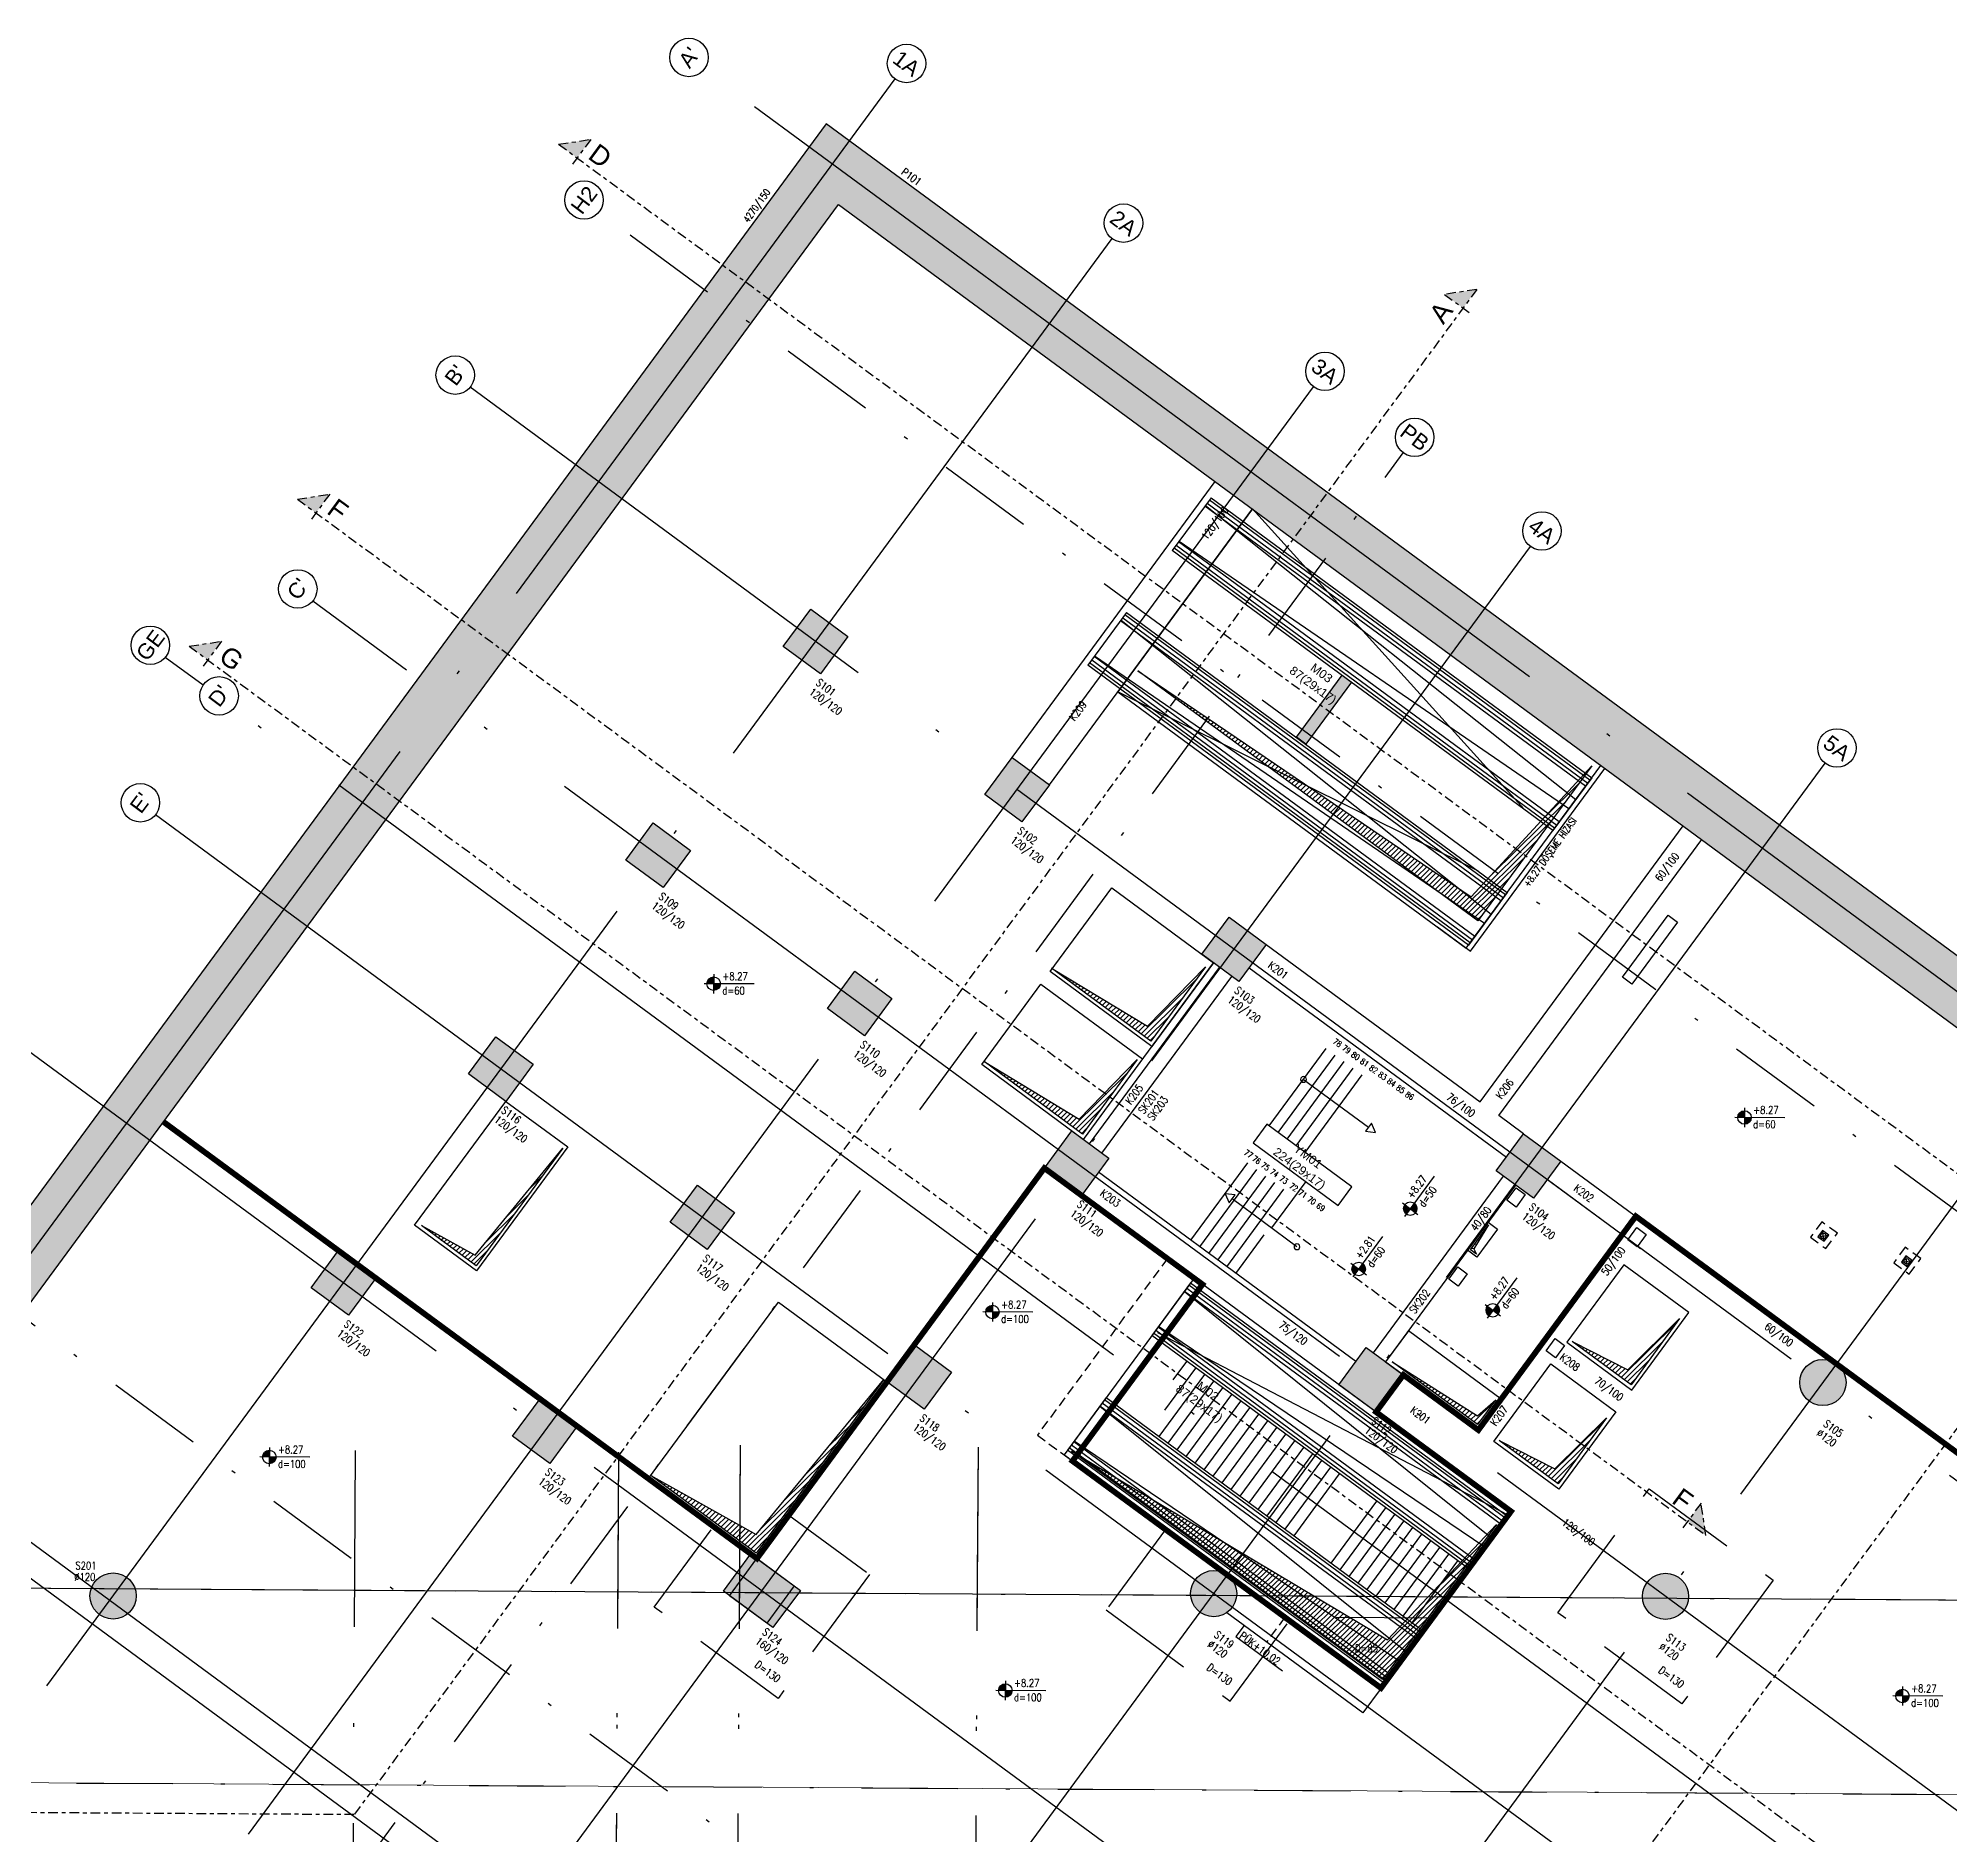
# Model space of a CAD drawing. Header units: millimetres. Extents: x 400392 to 401381, y 4543975 to 4544147.
# Drawn here: x 400687.57 to 400737.24, y 4544100.74 to 4544147.43 of the extents above; entities that cross this region are included whole.
import ezdxf
from ezdxf.enums import TextEntityAlignment as Align

# ---------------------------------------------------------------- set-up
doc = ezdxf.new("R2010")
doc.units = ezdxf.units.MM
for name, pattern in [('ACAD_ISO05W100', [33, 24, -3, 0, -3, 0, -3]), ('ACAD_ISO07W100', [3, 0, -3]), ('AKS', [3, 2.5, -0.25, 0, -0.25]), ('CENTER', [2, 1.25, -0.25, 0.25, -0.25]), ('CIZGI', [0.4, 0.25, -0.15]), ('CONTINU', [0]), ('DASHDOT2', [0.5, 0.25, -0.125, 0, -0.125]), ('HIDDEN', [0.375, 0.25, -0.125])]:
    doc.linetypes.add(name, pattern=pattern)
doc.layers.add('A-DETL', color=90, linetype='Continuous', lineweight=15)
for name, color, linetype in [('aks prota', 2, 'AKS'), ('boşluk prota', 2, 'Continuous'), ('boşluk taraması prota', 252, 'Continuous'), ('caks prota', 4, 'Continuous'), ('iderzi_PROTA', 3, 'Continuous'), ('kesit prota', 1, 'Continuous'), ('kesit tarama prota', 252, 'Continuous'), ('kiriş boyutu prota', 6, 'Continuous'), ('kiriş prota', 6, 'Continuous'), ('kolon prota', 1, 'Continuous'), ('kolon tarama prota', 252, 'Continuous'), ('lkolon prota', 4, 'Continuous'), ('lperde prota', 4, 'Continuous'), ('merdiven prota', 2, 'Continuous'), ('metraj prota', 2, 'Continuous'), ('not prota', 2, 'Continuous'), ('perde prota', 1, 'Continuous'), ('PRT-AL-TUNEL_EKSENI', 14, 'DASHDOT2'), ('PRT-MI-a_fit_drainage', 10, 'Continuous'), ('PRT-MI-ad_dim', 8, 'Continuous'), ('prt-s-taxis', 7, 'Continuous'), ('skesit prota', 7, 'Continuous'), ('st-s_level (kot)', 6, 'Continuous'), ('st-s_levelmark (kot işareti)', 4, 'Continuous'), ('st_s_not çizgisi', 4, 'CIZGI'), ('st_s_ölçü', 4, 'Continuous'), ('taks prota', 7, 'Continuous'), ('temel prota', 6, 'Continuous'), ('tkesit prota', 7, 'Continuous'), ('tkolon prota', 6, 'Continuous'), ('tnot prota', 4, 'Continuous'), ('tperde prota', 6, 'Continuous')]:
    doc.layers.add(name, color=color, linetype=linetype)
doc.styles.add('Arial', font='Arial.ttf')
doc.styles.add('OLCU', font='romanstw.shx')
doc.styles.add('PRT-MI-a_Arial', font='Arial.ttf', dxfattribs={"height": 30})
doc.styles.add('TAKS', font='Arial Unicode.ttf')
doc.styles.add('TKIRIS', font='romanstw.shx')
doc.styles.add('tkolon', font='romanstw.shx')
doc.styles.add('TNOT', font='romanstw.shx', dxfattribs={"width": 0.8, "height": 250})

# ---------------------------------------------------------------- blocks, each defined once
blk = doc.blocks.new('Stair_Anotation')
at = {"color": 0, "style": 'PRT-MI-a_Arial'}
blk.add_attdef('M.ADI', text='', height=0.2, dxfattribs=at).set_placement((0, 0), align=Align.BOTTOM_CENTER)
blk.add_attdef('BAS.SAYI-(EN-RIHT)', text='', height=0.2, dxfattribs=at).set_placement((0, -0.08), align=Align.TOP_CENTER)
blk = doc.blocks.new('*U19')
at = {"layer": 'metraj prota', "color": 4}
blk.add_lwpolyline([(-232, 0), (-209.5, 13), (-209.5, -13)], close=True, dxfattribs=at)
blk.add_lwpolyline([(0, 0), (-209.5, 0)], dxfattribs=at)
blk.add_circle((0, 0), 7.5, dxfattribs=at)
blk = doc.blocks.new('*U66')
at = {"layer": 'metraj prota', "color": 4}
blk.add_lwpolyline([(-232.3, 0), (-209.8, 13), (-209.8, -13)], close=True, dxfattribs=at)
blk.add_lwpolyline([(0, 0), (-209.8, 0)], dxfattribs=at)
blk.add_circle((0, 0), 7.5, dxfattribs=at)
blk = doc.blocks.new('PLAN_KOT')
at = {"layer": 'st-s_levelmark (kot işareti)'}
h = blk.add_hatch(color=256, dxfattribs=at)
h.paths.add_polyline_path([(0, 17.5, 0.414214), (-17.5, 0), (0, 0)])
h.paths.add_polyline_path([(17.5, 0), (0, 0), (0, -17.5, 0.414214)])
for p, q in [((105, 0), (-25, 0)), ((0, 25), (0, -25))]:
    blk.add_line(p, q, dxfattribs=at)
blk.add_circle((0, 0), 17.5, dxfattribs=at)
at = {"layer": 'st-s_level (kot)', "color": 6, "style": 'OLCU', "width": 0.8}
for tag, p in [('KOT', (22.7, 9.8)), ('DÖŞEME_KALINLIĞI', (22.7, -27.6))]:
    blk.add_attdef(tag, p, '', height=20, dxfattribs=at)
blk = doc.blocks.new('A$C48E027B0')
at = {"color": 253}
blk.add_line((-2321.8, 33.7), (-2321.8, -136.3), dxfattribs=at)
blk.add_lwpolyline([(-1299.4, 33.7), (-1299.4, -136.3)], dxfattribs=at)
at = {"layer": 'st_s_ölçü', "color": 252, "ltscale": 0.1}
for points in [[(-2321.8, 33.7), (-1299.4, 33.7)], [(-1299.4, 26.2), (-2321.8, 26.2)], [(-2321.8, 16.4), (-1299.4, 16.4)], [(-1299.4, 6.2), (-2321.8, 6.2)], [(-2321.8, 6.2), (-1299.4, -36.3)], [(-1299.4, -66.3), (-2321.8, -107)], [(-1299.4, -108.8), (-2321.8, -108.8)], [(-2321.8, -119.1), (-1299.4, -119.1)], [(-1299.4, -128.8), (-2321.8, -128.8)], [(-1299.4, -136.3), (-2321.8, -136.3)]]:
    blk.add_lwpolyline(points, dxfattribs=at)
blk = doc.blocks.new('yürüyen mer 4')
at = {"color": 253}
blk.add_line((53984.2, 3429.1), (53984.2, 3599.1), dxfattribs=at)
blk.add_lwpolyline([(52756.3, 3429.1), (52756.3, 3599.1)], dxfattribs=at)
at = {"layer": 'st_s_ölçü', "color": 252, "ltscale": 0.1}
for points in [[(52756.3, 3599.1), (53984.2, 3599.1)], [(52756.3, 3591.6), (53984.2, 3591.6)], [(53984.2, 3581.8), (52756.3, 3581.8)], [(52756.3, 3571.6), (53984.2, 3571.6)], [(52756.3, 3529.1), (53984.2, 3569.8)], [(53984.2, 3453.6), (52756.3, 3499.1)], [(52756.3, 3456.6), (53984.2, 3456.6)], [(53984.2, 3446.3), (52756.3, 3446.3)], [(52756.3, 3436.6), (53984.2, 3436.6)], [(53984.2, 3429.1), (52756.3, 3429.1)]]:
    blk.add_lwpolyline(points, dxfattribs=at)
blk = doc.blocks.new('YER SUZGECI_20x20')
at = {"color": 2}
blk.add_lwpolyline([(-20, 0), (0, 0), (0, 20), (-20, 20)], close=True, dxfattribs=at)
for points in [[(0, 20), (-20, 0)], [(-20, 20), (0, 0)]]:
    blk.add_lwpolyline(points, dxfattribs=at)
blk.add_circle((-10, 10), 7, dxfattribs=at)

msp = doc.modelspace()

# ---------------------------------------------------------------- hatches: boundary and pattern name
at = {"layer": 'boşluk taraması prota', "ltscale": 2}
h = msp.add_hatch(dxfattribs=at)
h.set_pattern_fill('ANSI31', color=256, scale=0.03, angle=-0.3484, style=0)
h.set_pattern_definition([(44.651624, (400052.4221, 4543680.22167), (-0.066941146, 0.067760183), [])])
h.paths.add_polyline_path([(400724.804, 4544125.109), (400727.922, 4544128.494), (400724.975, 4544124.489), (400716.145, 4544130.986)])
h = msp.add_hatch(dxfattribs=at)
h.set_pattern_fill('ANSI31', color=256, scale=0.03, angle=-0.3484, style=0)
h.set_pattern_definition([(44.651624, (400043.92815, 4543677.09444), (-0.066941146, 0.067760183), [])])
h.paths.add_polyline_path([(400716.396, 4544121.752), (400717.9, 4544123.297), (400716.481, 4544121.362), (400713.898, 4544123.262)])
h = msp.add_hatch(dxfattribs=at)
h.set_pattern_fill('ANSI31', color=256, scale=0.03, angle=-0.3484, style=0)
h.set_pattern_definition([(44.651624, (400042.15189, 4543674.68062), (-0.066941146, 0.067760183), [])])
h.paths.add_polyline_path([(400714.62, 4544119.338), (400716.123, 4544120.883), (400714.704, 4544118.948), (400712.147, 4544120.83)])
h = msp.add_hatch(dxfattribs=at)
h.set_pattern_fill('ANSI31', color=256, scale=0.03, angle=-0.3484, style=0)
h.set_pattern_definition([(44.651624, (400042.59348, 4543674.33365), (-0.066941146, 0.067760183), [])])
h.paths.add_polyline_path([(400697.524, 4544116.568), (400698.919, 4544115.801), (400701.2, 4544118.58), (400698.948, 4544115.519)])
h = msp.add_hatch(dxfattribs=at)
h.set_pattern_fill('ANSI31', color=256, scale=0.03, angle=-0.3484, style=0)
h.set_pattern_definition([(8.65162, (400718.95799, 4544162.19701), (-0.01432809, 0.09416616), [])])
h.paths.add_polyline_path([(400725.256, 4544116.584), (400724.87, 4544115.964), (400724.943, 4544115.821), (400724.782, 4544115.939)])
h = msp.add_hatch(dxfattribs=at)
h.set_pattern_fill('ANSI31', color=256, scale=0.03, angle=-0.3484, style=0)
h.set_pattern_definition([(44.651624, (400056.40476, 4543668.16535), (-0.066941146, 0.067760183), [])])
h.paths.add_polyline_path([(400728.872, 4544112.823), (400730.376, 4544114.368), (400728.957, 4544112.432), (400727.428, 4544113.558)])
h = msp.add_hatch(dxfattribs=at)
h.set_pattern_fill('ANSI31', color=256, scale=0.03, angle=-0.3484, style=0)
h.set_pattern_definition([(44.651624, (400052.41704, 4543667.12677), (-0.066941146, 0.067760183), [])])
h.paths.add_polyline_path([(400724.965, 4544111.622), (400725.444, 4544112.038), (400724.97, 4544111.394), (400722.747, 4544113.03)])
h = msp.add_hatch(dxfattribs=at)
h.set_pattern_fill('ANSI31', color=256, scale=0.03, angle=-0.3484, style=0)
h.set_pattern_definition([(44.651624, (400042.36346, 4543674.85637), (-0.066941146, 0.067760183), [])])
h.paths.add_polyline_path([(400706.225, 4544108.54), (400709.543, 4544112.566), (400706.223, 4544108.055), (400703.485, 4544110.071)])
h = msp.add_hatch(dxfattribs=at)
h.set_pattern_fill('ANSI31', color=256, scale=0.03, angle=-0.3484, style=0)
h.set_pattern_definition([(44.651624, (400054.50814, 4543665.58798), (-0.066941146, 0.067760183), [])])
h.paths.add_polyline_path([(400726.976, 4544110.246), (400728.48, 4544111.791), (400727.061, 4544109.855), (400725.531, 4544110.981)])
h = msp.add_hatch(dxfattribs=at)
h.set_pattern_fill('ANSI31', color=256, scale=0.03, angle=-0.3484, style=0)
h.set_pattern_definition([(44.651624, (400049.94644, 4543660.50222), (-0.066941146, 0.067760183), [])])
h.paths.add_polyline_path([(400722.631, 4544105.802), (400725.446, 4544108.774), (400722.499, 4544104.769), (400714.416, 4544110.701)])
at = {"layer": 'kesit tarama prota'}
h = msp.add_hatch(color=256, dxfattribs=at)
h.dxf.hatch_style = 1
h.paths.add_polyline_path([(400701.929, 4544144.799), (400701.09, 4544144.672), (400701.573, 4544144.316)])
h = msp.add_hatch(color=256, dxfattribs=at)
h.dxf.hatch_style = 1
h.paths.add_polyline_path([(400724.11, 4544140.77), (400724.949, 4544140.898), (400724.593, 4544140.414)])
h = msp.add_hatch(color=256, dxfattribs=at)
h.dxf.hatch_style = 1
h.paths.add_polyline_path([(400695.141, 4544135.576), (400694.303, 4544135.449), (400694.786, 4544135.093)])
h = msp.add_hatch(color=256, dxfattribs=at)
h.dxf.hatch_style = 1
h.paths.add_polyline_path([(400692.328, 4544131.753), (400691.49, 4544131.626), (400691.973, 4544131.27)])
h = msp.add_hatch(color=256, dxfattribs=at)
h.dxf.hatch_style = 1
h.paths.add_polyline_path([(400730.776, 4544109.354), (400730.904, 4544108.515), (400730.421, 4544108.87)])
at = {"layer": 'kolon tarama prota'}
h = msp.add_hatch(color=256, dxfattribs=at)
h.dxf.hatch_style = 1
h.paths.add_polyline_path([(400761.406, 4544105.936), (400708.045, 4544145.203), (400682.737, 4544110.811), (400683.945, 4544109.922), (400708.364, 4544143.106), (400758.854, 4544105.952)])
h = msp.add_hatch(color=256, dxfattribs=at)
h.dxf.hatch_style = 1
h.paths.add_polyline_path([(400707.64, 4544132.589), (400708.607, 4544131.878), (400707.895, 4544130.911), (400706.929, 4544131.622)])
h = msp.add_hatch(color=256, dxfattribs=at)
h.dxf.hatch_style = 1
h.paths.add_polyline_path([(400721.691, 4544130.692), (400721.449, 4544130.87), (400720.264, 4544129.259), (400720.505, 4544129.081)])
h = msp.add_hatch(color=256, dxfattribs=at)
h.dxf.hatch_style = 1
h.paths.add_polyline_path([(400712.875, 4544128.736), (400713.842, 4544128.025), (400713.131, 4544127.059), (400712.164, 4544127.77)])
h = msp.add_hatch(color=256, dxfattribs=at)
h.dxf.hatch_style = 1
h.paths.add_polyline_path([(400703.55, 4544127.032), (400704.517, 4544126.32), (400703.806, 4544125.354), (400702.839, 4544126.065)])
h = msp.add_hatch(color=256, dxfattribs=at)
h.dxf.hatch_style = 1
h.paths.add_polyline_path([(400718.513, 4544124.588), (400719.48, 4544123.876), (400718.769, 4544122.91), (400717.802, 4544123.621)])
h = msp.add_hatch(color=256, dxfattribs=at)
h.dxf.hatch_style = 1
h.paths.add_polyline_path([(400708.786, 4544123.179), (400709.752, 4544122.468), (400709.041, 4544121.501), (400708.074, 4544122.213)])
h = msp.add_hatch(color=256, dxfattribs=at)
h.dxf.hatch_style = 1
h.paths.add_polyline_path([(400699.461, 4544121.474), (400700.427, 4544120.763), (400699.716, 4544119.796), (400698.75, 4544120.508)])
h = msp.add_hatch(color=256, dxfattribs=at)
h.dxf.hatch_style = 1
h.paths.add_polyline_path([(400714.424, 4544119.03), (400715.39, 4544118.319), (400714.679, 4544117.352), (400713.712, 4544118.064)])
h = msp.add_hatch(color=256, dxfattribs=at)
h.dxf.hatch_style = 1
h.paths.add_polyline_path([(400726.165, 4544118.957), (400727.131, 4544118.246), (400726.42, 4544117.279), (400725.454, 4544117.991)])
h = msp.add_hatch(color=256, dxfattribs=at)
h.dxf.hatch_style = 1
h.paths.add_polyline_path([(400704.696, 4544117.622), (400705.663, 4544116.91), (400704.951, 4544115.944), (400703.985, 4544116.655)])
h = msp.add_hatch(color=256, dxfattribs=at)
h.dxf.hatch_style = 1
h.paths.add_polyline_path([(400695.371, 4544115.917), (400696.338, 4544115.205), (400695.627, 4544114.239), (400694.66, 4544114.95)])
h = msp.add_hatch(color=256, dxfattribs=at)
h.dxf.hatch_style = 1
h.paths.add_polyline_path([(400710.334, 4544113.473), (400711.301, 4544112.761), (400710.589, 4544111.795), (400709.623, 4544112.506)])
h = msp.add_hatch(color=256, dxfattribs=at)
h.dxf.hatch_style = 1
h.paths.add_polyline_path([(400722.075, 4544113.4), (400723.042, 4544112.688), (400722.331, 4544111.722), (400721.364, 4544112.433)])
h = msp.add_hatch(color=256, dxfattribs=at)
h.dxf.hatch_style = 1
edge = h.paths.add_edge_path()
edge.add_arc((400733.944, 4544112.488), 0.6, -0.3484, 359.6516)
h = msp.add_hatch(color=256, dxfattribs=at)
h.dxf.hatch_style = 1
h.paths.add_polyline_path([(400700.607, 4544112.064), (400701.573, 4544111.353), (400700.862, 4544110.386), (400699.895, 4544111.098)])
h = msp.add_hatch(color=256, dxfattribs=at)
h.dxf.hatch_style = 1
h.paths.add_polyline_path([(400706.083, 4544108.034), (400707.372, 4544107.086), (400706.661, 4544106.119), (400705.372, 4544107.067)])
h = msp.add_hatch(color=256, dxfattribs=at)
h.dxf.hatch_style = 1
edge = h.paths.add_edge_path()
edge.add_arc((400689.513, 4544106.942), 0.6, -0.3484, 359.6516)
h = msp.add_hatch(color=256, dxfattribs=at)
h.dxf.hatch_style = 1
edge = h.paths.add_edge_path()
edge.add_arc((400718.113, 4544107.003), 0.6, -0.3484, 359.6516)
h = msp.add_hatch(color=256, dxfattribs=at)
h.dxf.hatch_style = 1
edge = h.paths.add_edge_path()
edge.add_arc((400729.854, 4544106.931), 0.6, -0.3484, 359.6516)

# ---------------------------------------------------------------- linework, layer by layer
at = {"layer": 'A-DETL', "color": 1, "lineweight": 5}
msp.add_lwpolyline([(400656.435, 4544102.274), (400814.882, 4544101.311)], dxfattribs=at)
at = {"layer": 'aks prota', "ltscale": 10}
for p, q in [((400682.156, 4544108.756), (400709.835, 4544146.37)), ((400682.156, 4544108.756), (400709.835, 4544146.37)), ((400682.156, 4544108.756), (400709.835, 4544146.37)), ((400799.046, 4544077.307), (400704.865, 4544146.612)), ((400799.046, 4544077.307), (400704.865, 4544146.612)), ((400687.794, 4544104.607), (400715.473, 4544142.221)), ((400687.794, 4544104.607), (400715.473, 4544142.221)), ((400687.794, 4544104.607), (400715.473, 4544142.221)), ((400693.029, 4544100.755), (400720.708, 4544138.368)), ((400693.029, 4544100.755), (400720.708, 4544138.368)), ((400693.029, 4544100.755), (400720.708, 4544138.368)), ((400781.608, 4544077.413), (400698.79, 4544138.356)), ((400781.608, 4544077.413), (400698.79, 4544138.356)), ((400781.608, 4544077.413), (400698.79, 4544138.356)), ((400698.667, 4544096.606), (400726.346, 4544134.219)), ((400698.667, 4544096.606), (400726.346, 4544134.219)), ((400698.667, 4544096.606), (400726.346, 4544134.219)), ((400769.869, 4544077.484), (400694.701, 4544132.799)), ((400769.869, 4544077.484), (400694.701, 4544132.799)), ((400691.851, 4544130.612), (400690.87, 4544131.335)), ((400691.851, 4544130.612), (400690.87, 4544131.335)), ((400691.851, 4544130.612), (400690.87, 4544131.335)), ((400764, 4544077.52), (400692.656, 4544130.02)), ((400764, 4544077.52), (400692.656, 4544130.02)), ((400764, 4544077.52), (400692.656, 4544130.02)), ((400706.319, 4544090.975), (400733.998, 4544128.589)), ((400706.319, 4544090.975), (400733.998, 4544128.589)), ((400706.319, 4544090.975), (400733.998, 4544128.589)), ((400758.131, 4544077.556), (400690.611, 4544127.242)), ((400758.131, 4544077.556), (400690.611, 4544127.242)), ((400713.97, 4544085.345), (400741.649, 4544122.959)), ((400713.97, 4544085.345), (400741.649, 4544122.959)), ((400746.392, 4544077.627), (400686.521, 4544121.684)), ((400746.392, 4544077.627), (400686.521, 4544121.684)), ((400746.392, 4544077.627), (400686.521, 4544121.684)), ((400721.622, 4544079.714), (400749.301, 4544117.328)), ((400721.622, 4544079.714), (400749.301, 4544117.328)), ((400721.622, 4544079.714), (400749.301, 4544117.328)), ((400729.292, 4544077.484), (400680.446, 4544113.428)), ((400729.292, 4544077.484), (400680.446, 4544113.428)), ((400729.292, 4544077.484), (400680.446, 4544113.428)), ((400695.605, 4544076.039), (400695.816, 4544110.723)), ((400702.445, 4544075.997), (400702.656, 4544110.681)), ((400702.447, 4544076.296), (400702.656, 4544110.681)), ((400705.605, 4544075.991), (400705.817, 4544110.858)), ((400705.607, 4544076.289), (400705.817, 4544110.858)), ((400711.785, 4544075.94), (400711.997, 4544110.808)), ((400711.786, 4544076.239), (400711.997, 4544110.808)), ((400818.812, 4544106.337), (400652.896, 4544107.346)), ((400818.812, 4544106.337), (400652.896, 4544107.346)), ((400800.39, 4544106.449), (400676.98, 4544107.2))]:
    msp.add_line(p, q, dxfattribs=at)
at = {"layer": 'boşluk prota', "ltscale": 0.05}
for points in [[(400724.804, 4544125.109), (400727.938, 4544128.516), (400724.975, 4544124.489), (400716.145, 4544130.986)], [(400716.396, 4544121.752), (400717.9, 4544123.297), (400716.481, 4544121.362), (400713.898, 4544123.262)], [(400714.62, 4544119.338), (400716.123, 4544120.883), (400714.704, 4544118.948), (400712.147, 4544120.83)], [(400697.524, 4544116.568), (400698.919, 4544115.801), (400701.2, 4544118.58), (400698.948, 4544115.519)], [(400725.256, 4544116.584), (400724.87, 4544115.964), (400724.943, 4544115.821), (400724.782, 4544115.939)], [(400728.872, 4544112.823), (400730.216, 4544114.15), (400728.957, 4544112.432), (400727.428, 4544113.558)], [(400724.965, 4544111.622), (400725.444, 4544112.038), (400724.97, 4544111.394), (400722.747, 4544113.03)], [(400706.225, 4544108.54), (400709.543, 4544112.566), (400706.223, 4544108.055), (400703.485, 4544110.071)], [(400726.976, 4544110.246), (400728.32, 4544111.573), (400727.061, 4544109.855), (400725.531, 4544110.981)], [(400722.631, 4544105.802), (400725.463, 4544108.796), (400722.499, 4544104.769), (400714.416, 4544110.701)]]:
    msp.add_lwpolyline(points, close=True, dxfattribs=at)
at = {"layer": 'caks prota', "ltscale": 0.05}
for centre in [(400704.478, 4544146.928), (400704.478, 4544146.928), (400704.478, 4544146.928), (400710.131, 4544146.772), (400710.131, 4544146.772), (400710.131, 4544146.772), (400701.751, 4544143.223), (400701.751, 4544143.223), (400701.751, 4544143.223), (400715.769, 4544142.623), (400715.769, 4544142.623), (400715.769, 4544142.623), (400721.004, 4544138.771), (400721.004, 4544138.771), (400721.004, 4544138.771), (400698.403, 4544138.672), (400698.403, 4544138.672), (400698.403, 4544138.672), (400723.336, 4544137.055), (400723.336, 4544137.055), (400723.336, 4544137.055), (400726.642, 4544134.622), (400726.642, 4544134.622), (400726.642, 4544134.622), (400694.313, 4544133.115), (400694.313, 4544133.115), (400694.313, 4544133.115), (400690.482, 4544131.651), (400690.482, 4544131.651), (400690.482, 4544131.651), (400692.268, 4544130.336), (400692.268, 4544130.336), (400692.268, 4544130.336), (400734.307, 4544128.982), (400734.307, 4544128.982), (400734.307, 4544128.982), (400690.223, 4544127.557), (400690.223, 4544127.557), (400690.223, 4544127.557)]:
    msp.add_circle(centre, 0.5, dxfattribs=at)
at = {"layer": 'iderzi_PROTA', "linetype": 'ACAD_ISO05W100', "ltscale": 2}
msp.add_line((400682.737, 4544110.811), (400724.937, 4544079.757), dxfattribs=at)
at = {"layer": 'kesit prota', "linetype": 'HIDDEN'}
msp.add_lwpolyline([(400719.962, 4544106.388), (400719.487, 4544105.744)], dxfattribs=at)
at = {"layer": 'kiriş prota'}
for p, q in [((400725.037, 4544119.787), (400730.312, 4544126.955)), ((400719.48, 4544123.876), (400725.037, 4544119.787)), ((400719.032, 4544123.268), (400725.717, 4544118.349)), ((400719.032, 4544123.268), (400725.717, 4544118.349)), ((400721.806, 4544113.033), (400715.121, 4544117.953))]:
    msp.add_line(p, q, dxfattribs=at)
for points in [[(400712.875, 4544128.736), (400718.15, 4544135.905)], [(400713.842, 4544128.025), (400719.117, 4544135.194)], [(400719.117, 4544135.194), (400715.62, 4544130.442), (400724.676, 4544123.778), (400728.173, 4544128.53)], [(400723.925, 4544124.33), (400724.784, 4544123.698), (400728.28, 4544128.45)], [(400726.165, 4544118.957), (400725.521, 4544119.431), (400730.795, 4544126.6)], [(400714.726, 4544118.808), (400718.104, 4544123.399)], [(400714.887, 4544118.689), (400718.265, 4544123.28)], [(400714.887, 4544118.689), (400718.265, 4544123.28)], [(400715.209, 4544118.452), (400718.587, 4544123.043)], [(400697.345, 4544116.575), (400699.716, 4544119.796), (400701.327, 4544118.611), (400698.956, 4544115.389), (400697.345, 4544116.575)], [(400719.49, 4544119.206), (400719.135, 4544118.723), (400721.35, 4544117.093), (400721.705, 4544117.577), (400719.49, 4544119.206)], [(400727.131, 4544118.246), (400734.299, 4544112.971)], [(400725.636, 4544117.856), (400722.258, 4544113.265)], [(400725.958, 4544117.619), (400722.58, 4544113.028)], [(400724.991, 4544111.254), (400728.725, 4544116.328), (400726.776, 4544117.763)], [(400716.909, 4544115.712), (400714.679, 4544117.352)]]:
    msp.add_lwpolyline(points, dxfattribs=at)
for points in [[(400715.462, 4544125.343), (400718.104, 4544123.399), (400716.504, 4544121.224), (400713.862, 4544123.168)], [(400713.625, 4544122.846), (400716.265, 4544120.903), (400714.724, 4544118.809), (400712.084, 4544120.752)], [(400725.246, 4544116.654), (400725.487, 4544116.476), (400724.954, 4544115.751), (400724.712, 4544115.929)], [(400727.287, 4544113.537), (400728.979, 4544112.293), (400730.46, 4544114.306), (400728.769, 4544115.551)], [(400714.225, 4544110.61), (400722.461, 4544104.549), (400725.839, 4544109.14), (400717.603, 4544115.201)], [(400706.804, 4544114.581), (400709.623, 4544112.506), (400706.245, 4544107.915), (400703.426, 4544109.991)], [(400722.58, 4544113.028), (400724.991, 4544111.254), (400725.584, 4544112.06), (400723.173, 4544113.834)], [(400726.872, 4544112.973), (400728.564, 4544111.729), (400727.082, 4544109.715), (400725.391, 4544110.96)]]:
    msp.add_lwpolyline(points, close=True, dxfattribs=at)
at = {"layer": 'kiriş prota', "color": 3, "linetype": 'ACAD_ISO07W100', "ltscale": 5}
for points in [[(400725.391, 4544110.96), (400729.125, 4544116.034), (400733.468, 4544112.838)], [(400723.042, 4544112.688), (400730.21, 4544107.414)], [(400722.331, 4544111.722), (400729.498, 4544106.447)]]:
    msp.add_lwpolyline(points, dxfattribs=at)
at = {"layer": 'kiriş prota', "linetype": 'HIDDEN'}
msp.add_lwpolyline([(400717.822, 4544115.04), (400716.909, 4544115.712), (400713.531, 4544111.121), (400714.443, 4544110.449)], dxfattribs=at)
at = {"layer": 'kolon prota', "color": 1}
for points in [[(400707.64, 4544132.589), (400708.607, 4544131.878), (400707.895, 4544130.911), (400706.929, 4544131.622)], [(400712.875, 4544128.736), (400713.842, 4544128.025), (400713.131, 4544127.059), (400712.164, 4544127.77)], [(400703.55, 4544127.032), (400704.517, 4544126.32), (400703.806, 4544125.354), (400702.839, 4544126.065)], [(400718.513, 4544124.588), (400719.48, 4544123.876), (400718.769, 4544122.91), (400717.802, 4544123.621)], [(400708.786, 4544123.179), (400709.752, 4544122.468), (400709.041, 4544121.501), (400708.074, 4544122.213)], [(400699.461, 4544121.474), (400700.427, 4544120.763), (400699.716, 4544119.796), (400698.75, 4544120.508)], [(400714.424, 4544119.03), (400715.39, 4544118.319), (400714.679, 4544117.352), (400713.712, 4544118.064)], [(400726.165, 4544118.957), (400727.131, 4544118.246), (400726.42, 4544117.279), (400725.454, 4544117.991)], [(400704.696, 4544117.622), (400705.663, 4544116.91), (400704.951, 4544115.944), (400703.985, 4544116.655)], [(400695.371, 4544115.917), (400696.338, 4544115.205), (400695.627, 4544114.239), (400694.66, 4544114.95)], [(400710.334, 4544113.473), (400711.301, 4544112.761), (400710.589, 4544111.795), (400709.623, 4544112.506)], [(400722.075, 4544113.4), (400723.042, 4544112.688), (400722.331, 4544111.722), (400721.364, 4544112.433)], [(400700.607, 4544112.064), (400701.573, 4544111.353), (400700.862, 4544110.386), (400699.895, 4544111.098)], [(400706.083, 4544108.034), (400707.372, 4544107.086), (400706.661, 4544106.119), (400705.372, 4544107.067)]]:
    msp.add_lwpolyline(points, close=True, dxfattribs=at)
at = {"layer": 'kolon prota', "color": 5, "linetype": 'HIDDEN', "ltscale": 5}
msp.add_lwpolyline([(400706.245, 4544107.915), (400707.211, 4544107.204), (400706.5, 4544106.238), (400705.533, 4544106.949)], close=True, dxfattribs=at)
at = {"layer": 'kolon prota', "color": 1}
for centre in [(400733.944, 4544112.488), (400689.513, 4544106.942), (400718.113, 4544107.003), (400729.854, 4544106.931)]:
    msp.add_circle(centre, 0.6, dxfattribs=at)
at = {"layer": 'merdiven prota', "color": 4}
for p, q in [((400719.117, 4544135.194), (400726.177, 4544127.391)), ((400724.991, 4544125.778), (400715.62, 4544130.442)), ((400725.765, 4544109.039), (400716.661, 4544113.783))]:
    msp.add_line(p, q, dxfattribs=at)
at = {"layer": 'merdiven prota', "linetype": 'HIDDEN', "ltscale": 10}
for p, q in [((400719.556, 4544119.159), (400721.334, 4544121.575)), ((400719.789, 4544118.987), (400721.567, 4544121.403)), ((400720.023, 4544118.815), (400721.801, 4544121.231)), ((400720.256, 4544118.643), (400722.034, 4544121.059)), ((400720.49, 4544118.471), (400722.268, 4544120.887)), ((400717.52, 4544116.187), (400719.298, 4544118.603)), ((400717.754, 4544116.015), (400719.532, 4544118.431)), ((400717.987, 4544115.843), (400719.765, 4544118.259)), ((400718.221, 4544115.671), (400719.999, 4544118.087)), ((400718.454, 4544115.499), (400720.232, 4544117.916)), ((400719.623, 4544116.506), (400720.513, 4544117.715)), ((400718.688, 4544115.327), (400719.423, 4544116.326)), ((400717.063, 4544112.56), (400717.415, 4544113.038)), ((400716.697, 4544111.084), (400717.883, 4544112.694)), ((400716.842, 4544111.77), (400717.649, 4544112.866)), ((400716.931, 4544110.912), (400718.116, 4544112.523)), ((400717.164, 4544110.74), (400718.35, 4544112.351)), ((400717.398, 4544110.568), (400718.583, 4544112.179)), ((400717.632, 4544110.396), (400718.817, 4544112.007)), ((400717.865, 4544110.224), (400719.051, 4544111.835)), ((400718.099, 4544110.052), (400719.284, 4544111.663)), ((400718.332, 4544109.88), (400719.518, 4544111.491)), ((400718.566, 4544109.709), (400719.751, 4544111.319)), ((400718.799, 4544109.537), (400719.985, 4544111.147)), ((400719.033, 4544109.365), (400720.218, 4544110.976)), ((400719.267, 4544109.193), (400720.452, 4544110.804)), ((400719.5, 4544109.021), (400720.686, 4544110.632)), ((400719.734, 4544108.849), (400720.919, 4544110.46)), ((400719.967, 4544108.677), (400721.153, 4544110.288)), ((400720.201, 4544108.505), (400721.386, 4544110.116)), ((400721.167, 4544107.794), (400722.353, 4544109.405)), ((400721.401, 4544107.622), (400722.586, 4544109.233)), ((400721.635, 4544107.45), (400722.82, 4544109.061)), ((400721.868, 4544107.278), (400723.053, 4544108.889)), ((400722.102, 4544107.107), (400723.287, 4544108.717)), ((400722.335, 4544106.935), (400723.521, 4544108.546)), ((400722.569, 4544106.763), (400723.754, 4544108.374)), ((400722.802, 4544106.591), (400723.988, 4544108.202)), ((400723.036, 4544106.419), (400724.221, 4544108.03)), ((400723.27, 4544106.247), (400724.455, 4544107.858))]:
    msp.add_line(p, q, dxfattribs=at)
at = {"layer": 'not prota', "ltscale": 0.1}
msp.add_lwpolyline([(400718.901, 4544106.176), (400718.689, 4544105.888), (400719.897, 4544104.999)], dxfattribs=at)
at = {"layer": 'perde prota'}
for points in [[(400761.406, 4544105.936), (400708.045, 4544145.203), (400682.737, 4544110.811), (400683.945, 4544109.922), (400708.364, 4544143.106), (400758.854, 4544105.952)], [(400721.449, 4544130.87), (400721.691, 4544130.692), (400720.505, 4544129.081), (400720.264, 4544129.259)]]:
    msp.add_lwpolyline(points, close=True, dxfattribs=at)
msp.add_lwpolyline([(400722.461, 4544104.549), (400721.987, 4544103.905), (400718.45, 4544106.507)], dxfattribs=at)
at = {"layer": 'PRT-AL-TUNEL_EKSENI', "ltscale": 10}
for p, q in [((400791.22, 4544077.354), (400702.139, 4544142.907)), ((400695.36, 4544099.04), (400723.039, 4544136.653)), ((400736.78, 4544077.685), (400683.173, 4544117.133)), ((400652.865, 4544102.296), (400818.781, 4544101.287))]:
    msp.add_line(p, q, dxfattribs=at)
at = {"layer": 'PRT-MI-a_fit_drainage', "color": 2, "linetype": 'CIZGI'}
for points in [[(400734.318, 4544116.372), (400733.915, 4544116.668), (400733.619, 4544116.266), (400734.021, 4544115.969)], [(400736.484, 4544115.71), (400736.081, 4544116.006), (400735.785, 4544115.604), (400736.188, 4544115.307)]]:
    msp.add_lwpolyline(points, close=True, dxfattribs=at)
at = {"layer": 'skesit prota', "linetype": 'CENTER', "ltscale": 0.2}
for p, q in [((400701.09, 4544144.672), (400701.929, 4544144.799)), ((400701.929, 4544144.799), (400701.395, 4544144.075)), ((400724.949, 4544140.898), (400724.11, 4544140.77)), ((400724.11, 4544140.77), (400724.835, 4544140.237)), ((400694.303, 4544135.449), (400695.141, 4544135.576)), ((400695.141, 4544135.576), (400694.608, 4544134.851)), ((400691.49, 4544131.626), (400692.328, 4544131.753)), ((400692.328, 4544131.753), (400691.795, 4544131.029)), ((400730.776, 4544109.354), (400730.243, 4544108.629)), ((400730.904, 4544108.515), (400730.776, 4544109.354))]:
    msp.add_line(p, q, dxfattribs=at)
for points in [[(400701.09, 4544144.672), (400796.692, 4544074.32)], [(400724.949, 4544140.898), (400695.78, 4544101.258), (400648.78, 4544101.544)], [(400694.303, 4544135.449), (400730.904, 4544108.515)], [(400691.49, 4544131.626), (400739.595, 4544096.226)], [(400691.49, 4544131.626), (400739.595, 4544096.226)], [(400747.92, 4544125.558), (400709.179, 4544072.912)]]:
    msp.add_lwpolyline(points, dxfattribs=at)
at = {"layer": 'st_s_ölçü', "color": 3, "linetype": 'CIZGI', "lineweight": 30, "ltscale": 50, "const_width": 0.15}
msp.add_lwpolyline([(400755.429, 4544108.473), (400746.157, 4544108.529), (400744.826, 4544106.715), (400741.937, 4544108.84), (400741.938, 4544108.84), (400741.052, 4544109.492), (400740.34, 4544108.526), (400729.081, 4544116.811), (400724.991, 4544111.254), (400723.042, 4544112.688), (400722.331, 4544111.722), (400725.839, 4544109.14), (400722.461, 4544104.549), (400714.443, 4544110.449), (400717.822, 4544115.04), (400713.712, 4544118.062), (400706.245, 4544107.915), (400690.821, 4544119.265)], dxfattribs=at)
at = {"layer": 'temel prota', "color": 5}
for points in [[(400729.921, 4544124.633), (400730.163, 4544124.456), (400728.977, 4544122.845), (400728.736, 4544123.023)], [(400725.732, 4544117.227), (400725.969, 4544117.549), (400726.21, 4544117.372), (400725.973, 4544117.049)], [(400728.874, 4544116.194), (400729.111, 4544116.516), (400729.353, 4544116.338), (400729.116, 4544116.016)]]:
    msp.add_lwpolyline(points, close=True, dxfattribs=at)
for points in [[(400724.22, 4544115.173), (400724.457, 4544115.495), (400724.699, 4544115.318), (400724.462, 4544114.995), (400724.22, 4544115.173)], [(400726.752, 4544113.31), (400726.989, 4544113.632), (400727.231, 4544113.455), (400726.994, 4544113.132), (400726.752, 4544113.31)]]:
    msp.add_lwpolyline(points, dxfattribs=at)
at = {"layer": 'temel prota', "linetype": 'HIDDEN', "ltscale": 10}
for points in [[(400729.429, 4544109.727), (400732.65, 4544107.356), (400730.279, 4544104.134), (400727.058, 4544106.505), (400729.429, 4544109.727)], [(400716.858, 4544108.672), (400715.317, 4544106.578), (400718.539, 4544104.207), (400720.08, 4544106.301)], [(400723.797, 4544106.365), (400719.962, 4544106.388)]]:
    msp.add_lwpolyline(points, dxfattribs=at)
msp.add_lwpolyline([(400707.074, 4544109.043), (400709.168, 4544107.502), (400706.798, 4544104.28), (400703.576, 4544106.651), (400705.117, 4544108.745), (400706.245, 4544107.916)], close=True, dxfattribs=at)
at = {"layer": 'temel prota', "lineweight": 30}
msp.add_lwpolyline([(400722.461, 4544104.549), (400723.8, 4544106.369)], dxfattribs=at)

# ---------------------------------------------------------------- block references
at = {"xscale": 0.00999999831050335, "yscale": 0.00999999831050335, "zscale": 0.00999999831050335, "rotation": 323.6516237529121}
for p in [(400736.014, 4544101.045), (400733.821, 4544098.065)]:
    msp.add_blockref('A$C48E027B0', p, dxfattribs=at)
at = {"layer": 'PRT-MI-a_fit_drainage', "color": 2, "xscale": 0.00999999831050335, "yscale": 0.00999999831050335, "zscale": 0.00999999831050335, "rotation": 143.6516237529142}
for p in [(400733.934, 4544116.44), (400736.1, 4544115.779)]:
    msp.add_blockref('YER SUZGECI_20x20', p, dxfattribs=at)
at = {"layer": 'PRT-MI-ad_dim', "xscale": -0.00999999831050335, "yscale": 0.009999998310503352, "zscale": 0.009999998310503352}
for name, p, rotation in [('*U66', (400720.445, 4544120.368), 323.6150964700803), ('*U19', (400720.277, 4544116.018), 143.6150964699123)]:
    msp.add_blockref(name, p, dxfattribs=dict(at, rotation=rotation))
at = {"layer": 'prt-s-taxis'}
ref = msp.add_blockref('Stair_Anotation', (400720.817, 4544130.779), dxfattribs=dict(at, xscale=-1.124999809931627, yscale=1.124999809931627, zscale=1.124999809931627, rotation=323.6516237182729))
ref.add_attrib('M.ADI', 'M03', dxfattribs={"layer": '0', "color": 0, "height": 0.225, "rotation": 323.6516, "style": 'PRT-MI-a_Arial'}).set_placement((400720.81, 4544130.785), align=Align.BOTTOM_CENTER)
ref.add_attrib('BAS.SAYI-(EN-RIHT)', '87(29x17)', dxfattribs={"layer": '0', "color": 0, "height": 0.225, "rotation": 323.6516, "style": 'PRT-MI-a_Arial'}).set_placement((400720.762, 4544130.708), align=Align.TOP_CENTER)
ref = msp.add_blockref('Stair_Anotation', (400720.464, 4544118.216), dxfattribs=dict(at, xscale=-1.124999809931627, yscale=1.124999809931627, zscale=1.124999809931627, rotation=323.6516237182729))
ref.add_attrib('M.ADI', 'YM01', dxfattribs={"layer": '0', "color": 0, "height": 0.225, "rotation": 323.6516, "style": 'PRT-MI-a_Arial'}).set_placement((400720.457, 4544118.222), align=Align.BOTTOM_CENTER)
ref.add_attrib('BAS.SAYI-(EN-RIHT)', '224(29x17)', dxfattribs={"layer": '0', "color": 0, "height": 0.225, "rotation": 323.6516, "style": 'PRT-MI-a_Arial'}).set_placement((400720.409, 4544118.145), align=Align.TOP_CENTER)
ref = msp.add_blockref('Stair_Anotation', (400717.862, 4544112.114), dxfattribs=dict(at, xscale=-1.124999809931627, yscale=1.124999809931627, zscale=1.124999809931627, rotation=323.6516237182729))
ref.add_attrib('M.ADI', 'M02', dxfattribs={"layer": '0', "color": 0, "height": 0.225, "rotation": 323.6516, "style": 'PRT-MI-a_Arial'}).set_placement((400717.855, 4544112.119), align=Align.BOTTOM_CENTER)
ref.add_attrib('BAS.SAYI-(EN-RIHT)', '87(29x17)', dxfattribs={"layer": '0', "color": 0, "height": 0.225, "rotation": 323.6516, "style": 'PRT-MI-a_Arial'}).set_placement((400717.807, 4544112.042), align=Align.TOP_CENTER)
at = {"layer": 'st-s_level (kot)', "linetype": 'CONTINU', "ltscale": 0.1}
for p, xscale, yscale, zscale, rotation, values in [((400705.119, 4544122.854), 0.00999999831050335, 0.00999999831050335, 0.00999999831050335, 359.6516237529073, {'KOT': '+8.27', 'DÖŞEME_KALINLIĞI': 'd=60'}), ((400731.905, 4544119.378), 0.00999999831050335, 0.00999999831050335, 0.00999999831050335, 359.6516237529073, {'KOT': '+8.27', 'DÖŞEME_KALINLIĞI': 'd=60'}), ((400723.22, 4544117.008), 0.009999998310503352, 0.009999998310503352, 0.009999998310503352, 53.65162375292007, {'KOT': '+8.27', 'DÖŞEME_KALINLIĞI': 'd=50'}), ((400721.88, 4544115.439), 0.009999998310503352, 0.009999998310503352, 0.009999998310503352, 53.65162375292007, {'KOT': '+2.81', 'DÖŞEME_KALINLIĞI': 'd=60'}), ((400725.364, 4544114.367), 0.009999998310503352, 0.009999998310503352, 0.009999998310503352, 53.65162375292007, {'KOT': '+8.27', 'DÖŞEME_KALINLIĞI': 'd=60'}), ((400712.363, 4544114.321), 0.00999999831050335, 0.00999999831050335, 0.00999999831050335, 359.6516237529073, {'KOT': '+8.27', 'DÖŞEME_KALINLIĞI': 'd=100'}), ((400693.572, 4544110.553), 0.00999999831050335, 0.00999999831050335, 0.00999999831050335, 359.6516237529073, {'KOT': '+8.27', 'DÖŞEME_KALINLIĞI': 'd=100'}), ((400712.698, 4544104.484), 0.00999999831050335, 0.00999999831050335, 0.00999999831050335, 359.6516237529073, {'KOT': '+8.27', 'DÖŞEME_KALINLIĞI': 'd=100'}), ((400736.01, 4544104.342), 0.00999999831050335, 0.00999999831050335, 0.00999999831050335, 359.6516237529073, {'KOT': '+8.27', 'DÖŞEME_KALINLIĞI': 'd=100'})]:
    msp.add_blockref('PLAN_KOT', p, dxfattribs=dict(at, xscale=xscale, yscale=yscale, zscale=zscale, rotation=rotation)).add_auto_attribs(values)
at = {"layer": 'st_s_ölçü', "linetype": 'CONTINU', "xscale": 0.009999998310503353, "yscale": 0.009999998310503353, "zscale": 0.009999998310503353, "rotation": 143.6516237529307}
for p in [(401173.173, 4543843.143), (401170.979, 4543840.162)]:
    msp.add_blockref('yürüyen mer 4', p, dxfattribs=at)

# ---------------------------------------------------------------- texts
at = {"layer": 'kiriş boyutu prota', "ltscale": 0.05, "style": 'TKIRIS', "width": 0.8}
for s, rotation, p in [('120/100', 53.6516, (400718.433, 4544135.215)), ('60/100', 53.6516, (400730.143, 4544126.226)), ('76/100', 323.6516, (400724.873, 4544119.45)), ('40/80', 53.6516, (400725.263, 4544117.027)), ('50/100', 53.6516, (400728.745, 4544115.982)), ('75/120', 323.6516, (400720.514, 4544113.526)), ('60/100', 323.6516, (400733.136, 4544113.486)), ('70/100', 323.6516, (400728.723, 4544112.076)), ('120/100', 323.6516, (400727.988, 4544108.314))]:
    msp.add_text(s, height=0.2, rotation=rotation, dxfattribs=at).set_placement(p, align=Align.MIDDLE_RIGHT)
at = {"layer": 'kiriş prota', "ltscale": 0.05, "style": 'TKIRIS', "width": 0.8}
for s, rotation, p in [('K209', 53.6516, (400714.418, 4544129.723)), ('K201', 323.6516, (400719.562, 4544123.369)), ('K205', 53.6516, (400715.883, 4544119.755)), ('SK201', 53.6516, (400716.216, 4544119.51)), ('SK203', 53.6516, (400716.454, 4544119.335)), ('K206', 53.6516, (400725.512, 4544119.897)), ('K203', 323.6516, (400715.203, 4544117.445)), ('K202', 323.6516, (400727.507, 4544117.573)), ('SK202', 53.6516, (400723.259, 4544114.319)), ('K208', 323.6516, (400727.145, 4544113.182)), ('K201', 323.6516, (400723.261, 4544111.803)), ('K207', 53.6516, (400725.362, 4544111.399))]:
    msp.add_text(s, height=0.2, rotation=rotation, dxfattribs=at).set_placement(p, align=Align.MIDDLE_LEFT)
at = {"layer": 'lkolon prota', "style": 'tkolon', "width": 0.8}
for s, rotation, p in [('120/120', 323.6516, (400707.58, 4544130.397)), ('120/120', 323.6516, (400712.815, 4544126.545)), ('120/120', 323.6516, (400703.49, 4544124.84)), ('120/120', 323.6516, (400718.453, 4544122.396)), ('120/120', 323.6516, (400708.725, 4544120.987)), ('120/120', 323.6516, (400699.401, 4544119.282)), ('120/120', 323.6516, (400714.363, 4544116.838)), ('120/120', 323.6516, (400726.105, 4544116.765)), ('120/120', 323.6516, (400704.636, 4544115.43)), ('120/120', 323.6516, (400695.311, 4544113.725)), ('120/120', 323.6516, (400710.274, 4544111.281)), ('120/120', 323.6516, (400722.015, 4544111.208)), ('%%C120', 323.6516, (400733.76, 4544111.132)), ('120/120', 323.6516, (400700.541, 4544109.876)), ('%%C120', 359.6516, (400688.504, 4544107.336)), ('160/120', 323.6516, (400706.184, 4544105.724)), ('%%C120', 323.6516, (400717.935, 4544105.644)), ('%%C120', 323.6516, (400729.664, 4544105.579))]:
    msp.add_text(s, height=0.2, rotation=rotation, dxfattribs=at).set_placement(p)
at = {"layer": 'lperde prota', "style": 'tkolon', "width": 0.8}
msp.add_text('4270/150', height=0.18, rotation=54.1209, dxfattribs=at).set_placement((400705.945, 4544142.67), align=Align.MIDDLE_LEFT)
at = {"layer": 'st-s_level (kot)', "color": 6, "style": 'OLCU', "width": 0.8}
for tag, p, rotation in [('D=85', (400721.782, 4544105.482), 359.6516), ('D=130', (400706.17, 4544105.113), 323.6516), ('D=130', (400717.911, 4544105.04), 323.6516), ('D=130', (400729.652, 4544104.967), 323.6516)]:
    msp.add_attdef(tag, p, '', height=0.2, rotation=rotation, dxfattribs=at)
at = {"layer": 'st_s_not çizgisi', "ltscale": 0.05, "style": 'tkolon', "width": 0.8}
for s, height, rotation, p in [('+8.27 DÖŞEME HİZASI', 0.18, 54.1865, (400726.223, 4544125.399)), ('78', 0.15, 325.649, (400721.241, 4544121.38)), ('79', 0.15, 325.649, (400721.475, 4544121.209)), ('80', 0.15, 325.649, (400721.709, 4544121.037)), ('81', 0.15, 325.649, (400721.942, 4544120.865)), ('82', 0.15, 325.649, (400722.177, 4544120.692)), ('83', 0.15, 325.649, (400722.411, 4544120.52)), ('84', 0.15, 325.649, (400722.644, 4544120.348)), ('85', 0.15, 325.649, (400722.88, 4544120.175)), ('86', 0.15, 325.649, (400723.115, 4544120.001)), ('77', 0.15, 325.649, (400718.926, 4544118.49)), ('76', 0.15, 325.649, (400719.137, 4544118.335)), ('75', 0.15, 325.649, (400719.367, 4544118.166)), ('74', 0.15, 325.649, (400719.6, 4544117.994)), ('73', 0.15, 325.649, (400719.842, 4544117.817)), ('72', 0.15, 325.649, (400720.103, 4544117.625)), ('71', 0.15, 325.649, (400720.337, 4544117.453)), ('70', 0.15, 325.649, (400720.57, 4544117.281)), ('69', 0.15, 325.649, (400720.804, 4544117.108))]:
    msp.add_text(s, height=height, rotation=rotation, dxfattribs=at).set_placement(p, align=Align.MIDDLE_LEFT)
at = {"layer": 'taks prota', "style": 'TAKS'}
for s, rotation, p in [("A'", 53.1568, (400704.478, 4544146.928)), ("A'", 53.1568, (400704.478, 4544146.928)), ("A'", 53.1568, (400704.478, 4544146.928)), ('1A', 323.1568, (400710.131, 4544146.772)), ('1A', 323.1568, (400710.131, 4544146.772)), ('1A', 323.1568, (400710.131, 4544146.772)), ('H2', 53.1568, (400701.751, 4544143.223)), ('H2', 53.1568, (400701.751, 4544143.223)), ('H2', 53.1568, (400701.751, 4544143.223)), ('2A', 323.1568, (400715.769, 4544142.623)), ('2A', 323.1568, (400715.769, 4544142.623)), ('2A', 323.1568, (400715.769, 4544142.623)), ("B'", 53.1568, (400698.403, 4544138.672)), ("B'", 53.1568, (400698.403, 4544138.672)), ("B'", 53.1568, (400698.403, 4544138.672)), ('3A', 323.1568, (400721.004, 4544138.771)), ('3A', 323.1568, (400721.004, 4544138.771)), ('3A', 323.1568, (400721.004, 4544138.771)), ('PB', 323.1568, (400723.336, 4544137.055)), ('PB', 323.1568, (400723.336, 4544137.055)), ('PB', 323.1568, (400723.336, 4544137.055)), ('4A', 323.1568, (400726.642, 4544134.622)), ('4A', 323.1568, (400726.642, 4544134.622)), ('4A', 323.1568, (400726.642, 4544134.622)), ("C'", 53.1568, (400694.313, 4544133.115)), ("C'", 53.1568, (400694.313, 4544133.115)), ("C'", 53.1568, (400694.313, 4544133.115)), ('GE', 53.1568, (400690.482, 4544131.651)), ('GE', 53.1568, (400690.482, 4544131.651)), ('GE', 53.1568, (400690.482, 4544131.651)), ("D'", 53.1568, (400692.268, 4544130.336)), ("D'", 53.1568, (400692.268, 4544130.336)), ("D'", 53.1568, (400692.268, 4544130.336)), ('5A', 323.1568, (400734.307, 4544128.982)), ('5A', 323.1568, (400734.307, 4544128.982)), ('5A', 323.1568, (400734.307, 4544128.982)), ("E'", 53.1568, (400690.223, 4544127.557)), ("E'", 53.1568, (400690.223, 4544127.557)), ("E'", 53.1568, (400690.223, 4544127.557))]:
    msp.add_text(s, height=0.4, rotation=rotation, dxfattribs=at).set_placement(p, align=Align.MIDDLE_CENTER)
at = {"layer": 'tkesit prota', "style": 'Arial'}
for s, rotation, p in [('D', 323.6516, (400701.823, 4544144.319)), ('A', 53.6516, (400724.078, 4544139.967)), ('F', 323.6516, (400695.036, 4544135.095)), ('G', 323.6516, (400692.223, 4544131.273)), ('F', 323.6516, (400729.984, 4544109.378))]:
    msp.add_text(s, height=0.5, rotation=rotation, dxfattribs=at).set_placement(p)
at = {"layer": 'tkolon prota', "style": 'tkolon', "width": 0.8}
for s, rotation, p in [('S101', 323.6516, (400707.757, 4544130.639)), ('S102', 323.6516, (400712.993, 4544126.786)), ('S109', 323.6516, (400703.668, 4544125.081)), ('S103', 323.6516, (400718.631, 4544122.638)), ('S110', 323.6516, (400708.903, 4544121.229)), ('S116', 323.6516, (400699.578, 4544119.524)), ('S111', 323.6516, (400714.541, 4544117.08)), ('S104', 323.6516, (400726.282, 4544117.007)), ('S117', 323.6516, (400704.814, 4544115.671)), ('S122', 323.6516, (400695.489, 4544113.967)), ('S118', 323.6516, (400710.452, 4544111.523)), ('S112', 323.6516, (400722.193, 4544111.449)), ('S105', 323.6516, (400733.934, 4544111.376)), ('S123', 323.6516, (400700.719, 4544110.118)), ('S201', 359.6516, (400688.533, 4544107.633)), ('S124', 323.6516, (400706.362, 4544105.965)), ('S119', 323.6516, (400718.103, 4544105.892)), ('S113', 323.6516, (400729.844, 4544105.819))]:
    msp.add_text(s, height=0.2, rotation=rotation, dxfattribs=at).set_placement(p)
at = {"layer": 'tnot prota', "style": 'TNOT', "width": 0.8}
msp.add_text('PÜK+10.02', height=0.2, rotation=323.6516, dxfattribs=at).set_placement((400718.818, 4544105.944), align=Align.MIDDLE_LEFT)
at = {"layer": 'tperde prota', "style": 'tkolon', "width": 0.8}
msp.add_text('P101', height=0.2, rotation=324.1209, dxfattribs=at).set_placement((400710.033, 4544143.989), align=Align.MIDDLE_LEFT)

doc.saveas('drawing.dxf')
